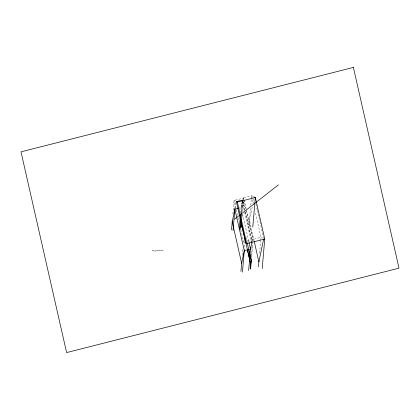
<?xml version="1.0" encoding="UTF-8"?>
<svg xmlns="http://www.w3.org/2000/svg" width="420" height="420" viewBox="0 0 420 420"><rect width="100%" height="100%" fill="white"/><g stroke="black" fill="none" stroke-linecap="round" stroke-linejoin="round"><path stroke-width="0.32" stroke-dasharray="2.1 1.58" d="M232.89 213.911L234.045 200.45L243.7 198.004L243.994 199.28M234.938 208.215L235.547 201.169L234.045 200.45L237.384 215.135M240.602 213.05L241.595 201.516M242.056 207.071L242.555 201.301M242.513 207.433L243.012 201.668M243.07 201.028L243.343 197.82L251.57 195.731L253.176 196.502M242.046 217.229L242.324 214.027M242.545 211.465L243.369 201.847M243.59 199.285L243.7 198.004L243.343 197.82L245.81 208.677M242.319 255.413L242.981 247.721M244.587 247.154L244.918 243.311M249.029 225.215L250.52 207.911M250.74 205.343L251.239 199.579M251.291 198.938L251.57 195.731L253.307 203.396M251.024 243.012L251.191 241.091L244.666 212.363M251.281 256.625L252.273 245.091M252.609 241.243L252.772 239.321L246.388 211.228M251.475 258.731L252.798 243.348M253.019 240.786L253.129 239.505L246.314 209.496M259.618 253.255L260.668 241.08M260.72 240.44L260.998 237.232L255.197 211.696M242.324 201.579L241.075 207.559L239.211 208.042M242.267 201.905L241.075 207.559L238.408 208.236M252.221 207.128L249.448 220.348L254.09 240.781M252.882 203.978L253.937 198.944M240.718 229.824L243.474 241.952L244.681 241.647M247.097 241.033L260.998 237.232L263.146 238.261M247.459 242.036L251.191 241.091L252.095 241.521L242.666 200.02M243.474 241.952L244.976 242.666M242.944 201.296L252.089 241.516M255.927 204.078L256.651 207.27M256.798 207.905L257.234 209.822M257.376 210.462L259.844 221.314M259.99 221.954L263.613 237.914M244.136 199.92L246.167 208.856M241.91 200.23L244.083 209.806M242.529 213.943L248.908 242.036M245.931 237.169L246.367 239.085M244.246 239.474L244.681 241.39M237.967 217.691L238.833 221.524M163.097 250.094L154.78 251.134L152.024 250.231L163.097 250.094"/><path stroke-width="0.63" d="M231.509 229.934L232.281 220.962M233.006 230.648L234.938 208.215M239.222 229.073L240.44 214.972M240.125 229.504L242.004 207.711M240.807 227.304L241.3 221.534M241.164 227.488L241.663 221.718M240.938 271.435L241.71 262.463M242.434 272.149L244.367 249.716M248.651 270.575L250.583 248.141M252.788 227.01L255.323 197.526L253.717 196.76M250.236 268.805L250.73 263.036M250.593 268.989L251.422 259.371M258.458 266.716L258.956 260.946M262.216 268.511L264.752 239.027L255.323 197.526L237.337 202.094L236.339 201.621L245.768 243.122L246.766 243.595L264.752 239.027M241.479 221.183L241.222 222.448L250.651 263.944L251.297 260.788L247.238 242.912M242.492 200.802L242.655 200.02L236.339 201.621M234.853 209.171L232.213 221.786L241.642 263.288L244.283 250.672L234.853 209.171L238.586 208.204M244.283 250.672L250.504 249.06L251.958 242.146M263.629 239.185L258.877 261.849L254.237 241.421M234.497 219.235L278.476 184.821M248.682 249.533L251.297 260.788M247.396 249.869L250.651 263.944M249.055 242.676L250.504 249.06M237.337 202.094L246.766 243.595M353.393 67.42L21 151.841L66.607 352.58L399 268.159L353.393 67.42"/></g></svg>
